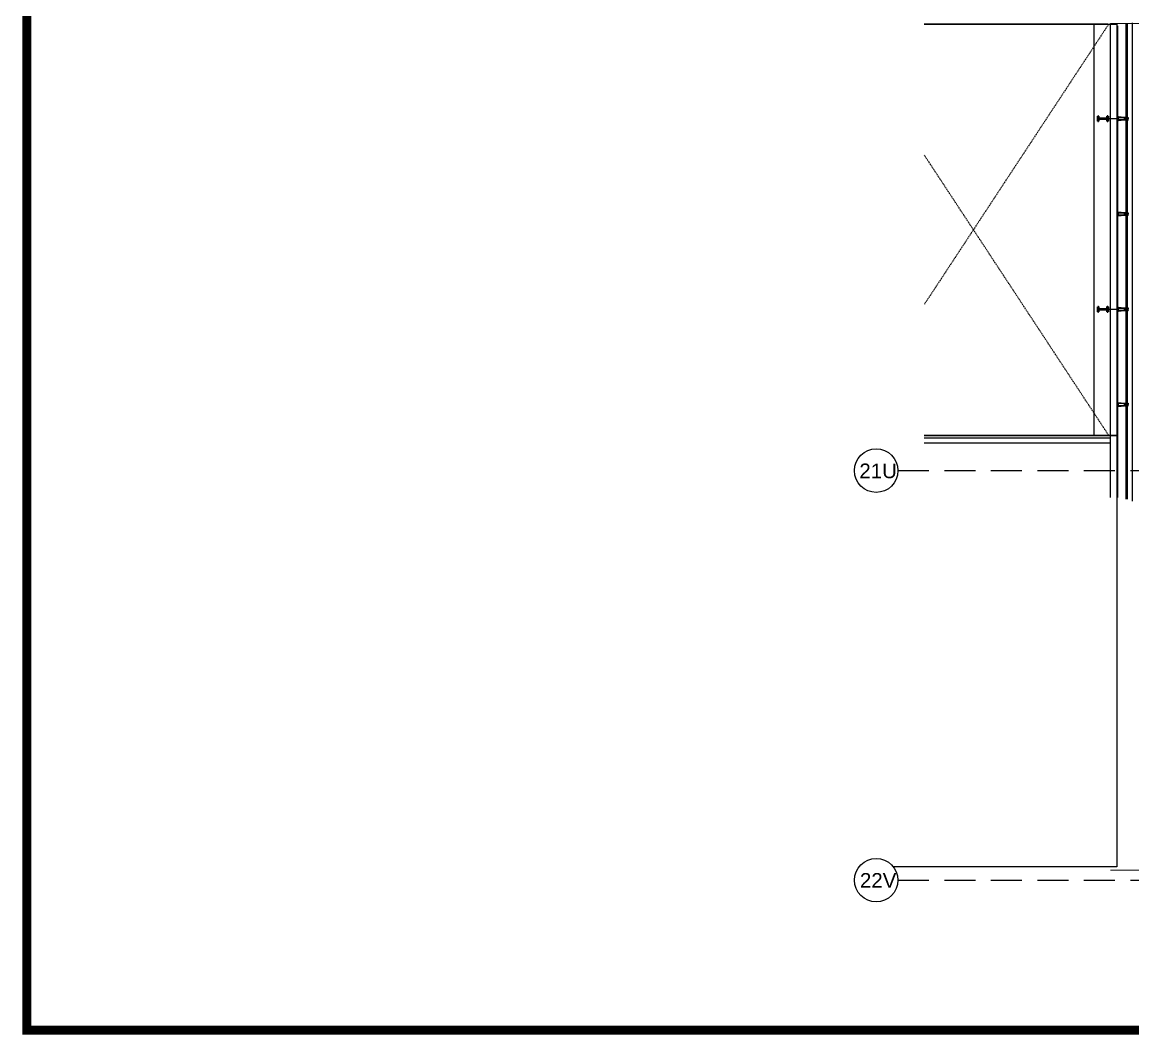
# Model space of a CAD drawing. Header units: millimetres. Extents: x -24 to 530668, y -246875 to -2983.
# Drawn here: x 257069 to 259345, y -124857 to -122783 of the extents above; entities that cross this region are included whole.
import ezdxf
from ezdxf.enums import TextEntityAlignment as Align

# ---------------------------------------------------------------- set-up
doc = ezdxf.new("R2010")
doc.units = ezdxf.units.MM
doc.linetypes.add('DASHED2', pattern=[9.525, 6.35, -3.175])
doc.linetypes.add('JIS_02_1.0', pattern=[2, 1, -1])
doc.layers.get('0').update_dxf_attribs({"lineweight": 20})
for name, color, linetype, lineweight in [('0S-Glass', 130, 'Continuous', 35), ('0S-Profile EPDM', 22, 'Continuous', 25), ('0S-Profile PVC-U', 254, 'Continuous', 25), ('0S-Shading EPDM', 25, 'Continuous', 13), ('0S-Shading PVC-U', 253, 'Continuous', 13), ('alçıpan', 12, 'Continuous', 20), ('t_tarama', 253, 'Continuous', 5), ('X_S_COL_01$1$SS_COLS_MAIN_E_SECT', 142, 'Continuous', 50)]:
    doc.layers.add(name, color=color, linetype=linetype, lineweight=lineweight)
for name, color, linetype in [('a_arrow_entrance', 7, 'Continuous'), ('a_circulation_balustrade_plan', 1, 'Continuous'), ('a_glazing_double glazing', 161, 'Continuous'), ('a_grid_label_1_1', 9, 'Continuous'), ('a_hidden lines1', 9, 'JIS_02_1.0'), ('a_outline_03', 2, 'Continuous'), ('a_structure_steel structure_elevation1', 1, 'Continuous'), ('a_structure_steel structure_section', 2, 'Continuous'), ('a_window_metal_aluminium_elevation', 173, 'Continuous'), ('a_window_metal_aluminium_section', 2, 'Continuous')]:
    doc.layers.add(name, color=color, linetype=linetype)
doc.layers.add('a_calculation_brut room areas', color=92, linetype='Continuous', plot=False)
doc.styles.add('arial', font='arial.ttf')
doc.styles.add('txt_tur_1', font='arial.ttf', dxfattribs={"height": 1.5})
doc.styles.add('X_S_COL_01$0$arial', font='arial.ttf')

# ---------------------------------------------------------------- blocks, each defined once
blk = doc.blocks.new('Gasket 242524')
at = {"layer": '0S-Shading EPDM'}
h = blk.add_hatch(dxfattribs=at)
h.set_pattern_fill('ANSI37', color=256, scale=0.625, angle=90, style=0)
h.paths.add_polyline_path([(-2.737134, 5.300517), (-2.87946, 5.056922), (-3.000123, 4.801901), (-3.098214, 4.537377), (-3.172994, 4.265342), (-3.223901, 3.987847), (-3.250549, 3.706982), (-3.252739, 3.424864), (-3.230453, 3.14362), (-3.18386, 2.865368), (-3.113311, 2.592205), (-3.019338, 2.32619), (-2.902648, 2.069327), (-2.76412, 1.823552), (-2.6048, 1.590717), (-2.556662, 1.520493), (-2.514672, 1.446428), (-2.479134, 1.36906), (-2.450306, 1.288949), (-2.428397, 1.206677), (-2.413566, 1.122839), (-2.405919, 1.038044), (-2.405514, 0.952905), (-2.412352, 0.86804), (-2.426384, 0.784065), (-2.447508, 0.701588), (-2.475572, 0.621206), (-2.510371, 0.543503), (-2.551654, 0.469042), (-2.599121, 0.398362), (-2.652428, 0.331976), (-2.711189, 0.270365), (-2.774978, 0.213975), (-2.843332, 0.163216), (-2.915756, 0.118456), (-2.991725, 0.080018), (-3.070688, 0.048182), (-3.152073, 0.023177), (-3.235291, 0.005187), (-3.319736, -0.00566), (-3.404799, -0.009285), (-4.813239, -0.009285), (-4.890818, -0.012298), (-4.96793, -0.021322), (-5.04411, -0.0363), (-5.118898, -0.057143), (-5.191843, -0.083726), (-8.888317, -1.595786), (-8.966648, -1.631845), (-9.041582, -1.674518), (-9.11256, -1.723489), (-9.179056, -1.778392), (-9.240574, -1.83882), (-9.296658, -1.904323), (-9.34689, -1.974415), (-9.390896, -2.048574), (-9.42835, -2.126248), (-9.458972, -2.20686), (-9.482536, -2.289811), (-9.498866, -2.374483), (-9.50784, -2.460247), (-9.509392, -2.546466), (-9.50351, -2.632498), (-9.490239, -2.717703), (-9.469675, -2.801448), (-9.441974, -2.88311), (-9.40734, -2.962082), (-9.366031, -3.037776), (-9.318354, -3.10963), (-9.264664, -3.17711), (-9.205361, -3.239713), (-9.140884, -3.296974), (-9.071714, -3.348467), (-8.998365, -3.393809), (-8.921382, -3.432664), (-8.841338, -3.464742), (-8.758827, -3.489805), (-5.875279, -4.103828), (-2.950409, -4.473981), (-0.004806, -4.597656), (2.940798, -4.473985), (5.865668, -4.103838), (8.749217, -3.489819), (8.831728, -3.464756), (8.911773, -3.432678), (8.988756, -3.393823), (9.062106, -3.34848), (9.131277, -3.296986), (9.195754, -3.239725), (9.255058, -3.177121), (9.308748, -3.109641), (9.356425, -3.037787), (9.397735, -2.962092), (9.432369, -2.88312), (9.460071, -2.801457), (9.480634, -2.717711), (9.493906, -2.632505), (9.499788, -2.546473), (9.498236, -2.460254), (9.489261, -2.374489), (9.472932, -2.289816), (9.449368, -2.206865), (9.418745, -2.126252), (9.381291, -2.048577), (9.337284, -1.974418), (9.287052, -1.904326), (9.230968, -1.838822), (9.169449, -1.778393), (9.102953, -1.72349), (9.031974, -1.674519), (8.95704, -1.631845), (8.878708, -1.595786), (5.182234, -0.083726), (5.109288, -0.057143), (5.034501, -0.0363), (4.958321, -0.021322), (4.881209, -0.012298), (4.80363, -0.009285), (3.39519, -0.009285), (3.310127, -0.00566), (3.225681, 0.005187), (3.142464, 0.023177), (3.061079, 0.048182), (2.982116, 0.080018), (2.906147, 0.118456), (2.833723, 0.163216), (2.765369, 0.213975), (2.70158, 0.270365), (2.642819, 0.331976), (2.589512, 0.398362), (2.542045, 0.469042), (2.500762, 0.543503), (2.465963, 0.621206), (2.437899, 0.701588), (2.416775, 0.784065), (2.402743, 0.86804), (2.395905, 0.952905), (2.39631, 1.038044), (2.403957, 1.122839), (2.418788, 1.206677), (2.440697, 1.288949), (2.469525, 1.36906), (2.505063, 1.446428), (2.547053, 1.520493), (2.595191, 1.590717), (2.754511, 1.823552), (2.893039, 2.069327), (3.009729, 2.32619), (3.103702, 2.592205), (3.174251, 2.865368), (3.220844, 3.14362), (3.24313, 3.424864), (3.24094, 3.706982), (3.214292, 3.987847), (3.163385, 4.265342), (3.088605, 4.537377), (2.990514, 4.801901), (2.869851, 5.056922), (2.727525, 5.300517), (2.56461, 5.530851), (2.382333, 5.746188), (2.182067, 5.944906), (1.965322, 6.125506), (1.73373, 6.286629), (1.489038, 6.427059), (1.233088, 6.545739), (0.967811, 6.641774), (0.695204, 6.714442), (0.417322, 6.763193), (0.136258, 6.78766), (-0.145868, 6.78766), (-0.426931, 6.763193), (-0.704813, 6.714442), (-0.97742, 6.641774), (-1.242697, 6.545739), (-1.498647, 6.427059), (-1.743339, 6.286629), (-1.974931, 6.125506), (-2.191676, 5.944906), (-2.391942, 5.746188), (-2.574219, 5.530851)])
at = {"layer": '0S-Profile EPDM'}
blk.add_lwpolyline([(-2.737134, 5.300517), (-2.87946, 5.056922), (-3.000123, 4.801901), (-3.098214, 4.537377), (-3.172994, 4.265342), (-3.223901, 3.987847), (-3.250549, 3.706982), (-3.252739, 3.424864), (-3.230453, 3.14362), (-3.18386, 2.865368), (-3.113311, 2.592205), (-3.019338, 2.32619), (-2.902648, 2.069327), (-2.76412, 1.823552), (-2.6048, 1.590717), (-2.556662, 1.520493), (-2.514672, 1.446428), (-2.479134, 1.36906), (-2.450306, 1.288949), (-2.428397, 1.206677), (-2.413566, 1.122839), (-2.405919, 1.038044), (-2.405514, 0.952905), (-2.412352, 0.86804), (-2.426384, 0.784065), (-2.447508, 0.701588), (-2.475572, 0.621206), (-2.510371, 0.543503), (-2.551654, 0.469042), (-2.599121, 0.398362), (-2.652428, 0.331976), (-2.711189, 0.270365), (-2.774978, 0.213975), (-2.843332, 0.163216), (-2.915756, 0.118456), (-2.991725, 0.080018), (-3.070688, 0.048182), (-3.152073, 0.023177), (-3.235291, 0.005187), (-3.319736, -0.00566), (-3.404799, -0.009285), (-4.813239, -0.009285), (-4.890818, -0.012298), (-4.96793, -0.021322), (-5.04411, -0.0363), (-5.118898, -0.057143), (-5.191843, -0.083726), (-8.888317, -1.595786), (-8.966648, -1.631845), (-9.041582, -1.674518), (-9.11256, -1.723489), (-9.179056, -1.778392), (-9.240574, -1.83882), (-9.296658, -1.904323), (-9.34689, -1.974415), (-9.390896, -2.048574), (-9.42835, -2.126248), (-9.458972, -2.20686), (-9.482536, -2.289811), (-9.498866, -2.374483), (-9.50784, -2.460247), (-9.509392, -2.546466), (-9.50351, -2.632498), (-9.490239, -2.717703), (-9.469675, -2.801448), (-9.441974, -2.88311), (-9.40734, -2.962082), (-9.366031, -3.037776), (-9.318354, -3.10963), (-9.264664, -3.17711), (-9.205361, -3.239713), (-9.140884, -3.296974), (-9.071714, -3.348467), (-8.998365, -3.393809), (-8.921382, -3.432664), (-8.841338, -3.464742), (-8.758827, -3.489805), (-5.875279, -4.103828), (-2.950409, -4.473981), (-0.004806, -4.597656), (2.940798, -4.473985), (5.865668, -4.103838), (8.749217, -3.489819), (8.831728, -3.464756), (8.911773, -3.432678), (8.988756, -3.393823), (9.062106, -3.34848), (9.131277, -3.296986), (9.195754, -3.239725), (9.255058, -3.177121), (9.308748, -3.109641), (9.356425, -3.037787), (9.397735, -2.962092), (9.432369, -2.88312), (9.460071, -2.801457), (9.480634, -2.717711), (9.493906, -2.632505), (9.499788, -2.546473), (9.498236, -2.460254), (9.489261, -2.374489), (9.472932, -2.289816), (9.449368, -2.206865), (9.418745, -2.126252), (9.381291, -2.048577), (9.337284, -1.974418), (9.287052, -1.904326), (9.230968, -1.838822), (9.169449, -1.778393), (9.102953, -1.72349), (9.031974, -1.674519), (8.95704, -1.631845), (8.878708, -1.595786), (5.182234, -0.083726), (5.109288, -0.057143), (5.034501, -0.0363), (4.958321, -0.021322), (4.881209, -0.012298), (4.80363, -0.009285), (3.39519, -0.009285), (3.310127, -0.00566), (3.225681, 0.005187), (3.142464, 0.023177), (3.061079, 0.048182), (2.982116, 0.080018), (2.906147, 0.118456), (2.833723, 0.163216), (2.765369, 0.213975), (2.70158, 0.270365), (2.642819, 0.331976), (2.589512, 0.398362), (2.542045, 0.469042), (2.500762, 0.543503), (2.465963, 0.621206), (2.437899, 0.701588), (2.416775, 0.784065), (2.402743, 0.86804), (2.395905, 0.952905), (2.39631, 1.038044), (2.403957, 1.122839), (2.418788, 1.206677), (2.440697, 1.288949), (2.469525, 1.36906), (2.505063, 1.446428), (2.547053, 1.520493), (2.595191, 1.590717), (2.754511, 1.823552), (2.893039, 2.069327), (3.009729, 2.32619), (3.103702, 2.592205), (3.174251, 2.865368), (3.220844, 3.14362), (3.24313, 3.424864), (3.24094, 3.706982), (3.214292, 3.987847), (3.163385, 4.265342), (3.088605, 4.537377), (2.990514, 4.801901), (2.869851, 5.056922), (2.727525, 5.300517), (2.56461, 5.530851), (2.382333, 5.746188), (2.182067, 5.944906), (1.965322, 6.125506), (1.73373, 6.286629), (1.489038, 6.427059), (1.233088, 6.545739), (0.967811, 6.641774), (0.695204, 6.714442), (0.417322, 6.763193), (0.136258, 6.78766), (-0.145868, 6.78766), (-0.426931, 6.763193), (-0.704813, 6.714442), (-0.97742, 6.641774), (-1.242697, 6.545739), (-1.498647, 6.427059), (-1.743339, 6.286629), (-1.974931, 6.125506), (-2.191676, 5.944906), (-2.391942, 5.746188), (-2.574219, 5.530851), (-2.737134, 5.300517)], close=True, dxfattribs=at)
blk = doc.blocks.new('_242524')
at = {"layer": '0S-Profile EPDM'}
blk.add_blockref('Gasket 242524', (0, 0), dxfattribs=at)
blk = doc.blocks.new('dgriya')
at = {"layer": 'a_window_metal_aluminium_section', "extrusion": (0, 0, -1)}
for p, q in [((-162, 4), (-161, 5)), ((-161, 2), (-162, 4)), ((-162, 4), (-162, 4)), ((-161, 5), (-134, 5)), ((-160, 2), (-161, 2)), ((-159, 2), (-160, 2)), ((-158, 2), (-159, 2)), ((-156, 2), (-158, 2)), ((-158, 2), (-158, 2)), ((-158, 2), (-158, 2)), ((-155, 2), (-156, 2)), ((-156, 2), (-156, 2)), ((-156, 2), (-156, 2)), ((-154, 2), (-155, 2)), ((-153, 2), (-154, 2)), ((-154, 2), (-154, 2)), ((-152, 2), (-153, 2)), ((-153, 2), (-153, 2)), ((-151, 2), (-152, 2)), ((-150, 2), (-151, 2)), ((-151, 2), (-151, 2)), ((-149, 2), (-150, 2)), ((-147, 2), (-149, 2)), ((-149, 2), (-149, 2)), ((-149, 2), (-149, 2)), ((-146, 2), (-147, 2)), ((-147, 2), (-147, 2)), ((-147, 2), (-147, 2)), ((-146, 23), (-146, 25)), ((-146, 25), (3, 25)), ((-145, 22), (-146, 23)), ((-146, 14), (-145, 15)), ((-146, 13), (-146, 14)), ((-145, 13), (-146, 13)), ((-144, 1), (-146, 2)), ((-144, 22), (-145, 22)), ((-145, 15), (-144, 15)), ((-133, 13), (-145, 13)), ((-142, 23), (-144, 23)), ((-144, 23), (-144, 22)), ((-144, 15), (-144, 14)), ((-144, 14), (-142, 14)), ((-143, 0), (-144, 1)), ((-144, -1), (-143, 0)), ((-142, 19), (-142, 23)), ((-142, 14), (-142, 19)), ((-142, 19), (-141, 19)), ((-141, 19), (-142, 19)), ((-134, 5), (-133, 5)), ((-133, 12), (-133, 13)), ((-133, 6), (-133, 12)), ((-133, 5), (-133, 6)), ((3, 25), (4, 25)), ((4, 25), (4, 24)), ((4, 24), (4, -24)), ((-162, -4), (-161, -3)), ((-162, -5), (-162, -4)), ((-161, -5), (-162, -5)), ((-161, -3), (-160, -2)), ((-134, -5), (-161, -5)), ((-160, -2), (-159, -2)), ((-159, -2), (-159, -2)), ((-159, -2), (-159, -2)), ((-159, -2), (-157, -2)), ((-157, -2), (-157, -2)), ((-157, -2), (-157, -2)), ((-157, -2), (-156, -2)), ((-156, -2), (-155, -2)), ((-155, -2), (-155, -2)), ((-155, -2), (-154, -2)), ((-154, -2), (-153, -2)), ((-153, -2), (-153, -2)), ((-153, -2), (-152, -2)), ((-152, -2), (-152, -2)), ((-152, -2), (-151, -2)), ((-151, -2), (-150, -2)), ((-150, -2), (-150, -2)), ((-150, -2), (-150, -2)), ((-150, -2), (-148, -2)), ((-148, -2), (-148, -2)), ((-148, -2), (-148, -2)), ((-148, -2), (-146, -2)), ((-146, -2), (-144, -1)), ((-146, -13), (-145, -13)), ((-146, -14), (-146, -13)), ((-146, -13), (-146, -13)), ((-145, -15), (-146, -14)), ((-146, -23), (-145, -22)), ((-146, -25), (-146, -23)), ((3, -25), (-146, -25)), ((-145, -13), (-133, -13)), ((-144, -15), (-145, -15)), ((-145, -22), (-144, -22)), ((-142, -14), (-144, -14)), ((-144, -14), (-144, -15)), ((-144, -22), (-144, -24)), ((-144, -24), (-142, -24)), ((-142, -19), (-142, -14)), ((-142, -24), (-142, -19)), ((-142, -19), (-141, -19)), ((-141, -19), (-142, -19)), ((-133, -6), (-134, -5)), ((-133, -12), (-133, -6)), ((-133, -6), (-133, -6)), ((-133, -13), (-133, -12)), ((4, -25), (3, -25)), ((4, -24), (4, -25))]:
    blk.add_line(p, q, dxfattribs=at)
at = {"layer": 'a_window_metal_aluminium_section'}
for p, q in [((-130, 23), (-130, -23)), ((0, 23), (-130, 23)), ((-130, 23), (-130, 23)), ((0, -23), (0, 23)), ((-130, -23), (0, -23))]:
    blk.add_line(p, q, dxfattribs=at)
for points in [[(-192, 27), (-204, 27), (-204, 0)], [(-192, 25), (-202, 25), (-202, 0)], [(-192, 25), (-192, 27)], [(-192, -27), (-204, -27), (-204, 0)], [(-192, -25), (-202, -25), (-202, 0)], [(-192, -25), (-192, -27)]]:
    blk.add_lwpolyline(points, dxfattribs=at)
for points in [[(-192, 23), (-192, 20), (-192, 19), (-193, 19), (-193, 21), (-195, 21), (-195, 21), (-195, 21), (-195, 21), (-195, 20), (-195, 20), (-195, 20), (-196, 20), (-196, 20), (-196, 11), (-193, 11), (-193, 12), (-192, 12), (-192, 12), (-192, -12), (-192, -12), (-193, -12), (-193, -11), (-196, -11), (-196, -20), (-196, -20), (-195, -20), (-195, -20), (-195, -20), (-195, -21), (-195, -21), (-195, -21), (-195, -21), (-193, -21), (-193, -19), (-192, -19), (-192, -20), (-192, -24), (-195, -23), (-195, -22), (-196, -22), (-196, -23), (-196, -23), (-196, -23), (-196, -23), (-196, -23), (-196, -23), (-196, -23), (-196, -23), (-196, -23), (-196, -23), (-196, -23), (-196, -23), (-196, -23), (-197, -23), (-197, -23), (-197, -23), (-197, -23), (-197, -23), (-197, -23), (-197, -23), (-198, -23), (-198, -23), (-198, -23), (-198, -23), (-198, -23), (-198, -23), (-198, -23), (-198, -23), (-198, -23), (-198, -23), (-199, -23), (-199, -22), (-199, -22), (-199, -22), (-199, -22), (-199, -22), (-199, -22), (-199, -22), (-199, -22), (-200, -22), (-200, -22), (-200, -22), (-200, -22), (-200, -22), (-200, -22), (-200, -22), (-201, -22), (-201, -22), (-201, -22), (-201, -22), (-201, -22), (-201, -21), (-201, -21), (-201, -21), (-201, -21), (-201, -21), (-201, -21), (-201, -21), (-201, -21), (-201, -21), (-201, -20), (-198, -20), (-198, -20), (-198, -20), (-198, -20), (-198, -20), (-198, -11), (-198, -11), (-197, -10), (-197, -10), (-197, -10), (-197, -10), (-197, -10), (-197, -10), (-197, -10), (-196, -10), (-195, -10), (-195, -10), (-195, -10), (-195, -10), (-195, -9), (-195, -9), (-195, -9), (-195, -9), (-195, 0), (-194, 0), (-194, 0), (-194, 0), (-195, 0), (-195, 9), (-195, 9), (-195, 9), (-195, 9), (-195, 10), (-195, 10), (-195, 10), (-195, 10), (-196, 10), (-197, 10), (-197, 10), (-197, 10), (-197, 10), (-197, 10), (-197, 10), (-197, 10), (-198, 11), (-198, 11), (-198, 20), (-198, 20), (-198, 20), (-198, 20), (-198, 20), (-201, 20), (-201, 21), (-201, 21), (-201, 21), (-201, 21), (-201, 21), (-201, 21), (-201, 21), (-201, 21), (-201, 21), (-201, 22), (-201, 22), (-201, 22), (-201, 22), (-200, 22), (-200, 22), (-200, 22), (-200, 22), (-200, 22), (-200, 22), (-200, 22), (-200, 22), (-200, 22), (-199, 22), (-199, 22), (-199, 22), (-199, 22), (-199, 22), (-199, 22), (-198, 23), (-198, 23), (-198, 23), (-198, 23), (-198, 23), (-198, 23), (-198, 23), (-198, 23), (-198, 23), (-197, 23), (-197, 23), (-197, 23), (-197, 23), (-197, 23), (-197, 23), (-197, 23), (-197, 23), (-197, 23), (-196, 23), (-196, 23), (-196, 23), (-196, 23), (-196, 23), (-196, 23), (-196, 23), (-196, 23), (-196, 23), (-196, 23), (-196, 22), (-196, 22), (-195, 22), (-195, 22), (-192, 23)], [(-133, -3), (-133, -3), (-133, 3), (-133, 3), (-141, 3), (-141, 3), (-141, -3), (-141, -3), (-133, -3)], [(-138, 14), (-133, 14), (-133, 19), (-132, 19), (-133, 19), (-133, 23), (-138, 23), (-138, 22), (-139, 22), (-140, 23), (-140, 23), (-140, 23), (-140, 22), (-139, 21), (-139, 20), (-139, 17), (-139, 16), (-140, 15), (-140, 15), (-140, 15), (-140, 15), (-139, 15), (-138, 15), (-138, 14)], [(-138, -24), (-133, -24), (-133, -19), (-132, -19), (-133, -19), (-133, -14), (-138, -14), (-138, -15), (-139, -15), (-140, -15), (-140, -15), (-140, -15), (-140, -15), (-139, -16), (-139, -17), (-139, -20), (-139, -21), (-140, -22), (-140, -23), (-140, -23), (-140, -23), (-139, -22), (-138, -22), (-138, -24)]]:
    blk.add_lwpolyline(points, close=True, dxfattribs=at)
blk = doc.blocks.new('Gasket 244947')
at = {"layer": '0S-Shading EPDM'}
h = blk.add_hatch(dxfattribs=at)
h.set_pattern_fill('ANSI37', color=256, scale=0.625, angle=90, style=0)
h.paths.add_polyline_path([(7.8, 0), (4.57, 0), (4.1, 0.5), (4.1, 1.58), (4.57, 2), (7.83, 2), (8.3, 1.58), (8.3, 0.5)], flags=16)
h.paths.add_polyline_path([(7.4, -4.5), (5, -4.5), (4, -3.5), (4, -2.5), (5, -1.5), (7.4, -1.5), (8.4, -2.5), (8.4, -3.5)], flags=16)
h.paths.add_polyline_path([(0.91, -7.87), (2.9, -7.87), (3.99, -7.9), (5.07, -8.01), (6.14, -8.2), (7.19, -8.45), (8.3, -8.65), (9.42, -8.78), (12.23, -8.8), (12.9, -8.4), (12.91, -8.21), (12.46, -7.82), (11.61, -7.83), (10.44, -7.8), (9.24, -7.74), (8.44, -7.65), (8.12, -7.41), (8.1, -7.23), (8.45, -6.86), (11.4, -7.01), (12.4, -6.05), (12.4, 0), (10.39, 0), (9.83, -0.15), (9.49, 0.08), (9.49, 1.7), (9.96, 1.98), (10.11, 2.19), (10, 2.47), (8.62, 3.61), (7.17, 3.1), (5.24, 3.1), (3.78, 3.61), (2.4, 2.47), (2.29, 2.19), (2.44, 1.98), (2.91, 1.7), (2.91, 0.08), (2.57, -0.15), (2.02, 0), (0, 0), (0, -5.98), (-0.26, -6.64), (-0.75, -7.11), (-1.28, -7.54), (-1.86, -7.9), (-2.46, -8.21), (-3.01, -8.46), (-3.07, -8.63), (-3.01, -8.79), (-2.85, -8.87), (-1.55, -8.62), (0.07, -8.05)])
at = {"layer": '0S-Profile EPDM'}
blk.add_lwpolyline([(0.91, -7.87), (2.9, -7.87), (3.99, -7.9), (5.07, -8.01), (6.14, -8.2), (7.19, -8.45), (8.3, -8.65), (9.42, -8.78), (12.23, -8.8), (12.9, -8.4), (12.91, -8.21), (12.46, -7.82), (11.61, -7.83), (10.44, -7.8), (9.24, -7.74), (8.44, -7.65), (8.12, -7.41), (8.1, -7.23), (8.45, -6.86), (11.4, -7.01), (12.4, -6.05), (12.4, 0), (10.39, 0), (9.83, -0.15), (9.49, 0.08), (9.49, 1.7), (9.96, 1.98), (10.11, 2.19), (10, 2.47), (8.62, 3.61), (7.17, 3.1), (5.24, 3.1), (3.78, 3.61), (2.4, 2.47), (2.29, 2.19), (2.44, 1.98), (2.91, 1.7), (2.91, 0.08), (2.57, -0.15), (2.02, 0), (0, 0), (0, -5.98), (-0.26, -6.64), (-0.75, -7.11), (-1.28, -7.54), (-1.86, -7.9), (-2.46, -8.21), (-3.01, -8.46), (-3.07, -8.63), (-3.01, -8.79), (-2.85, -8.87), (-1.55, -8.62), (0.07, -8.05), (0.91, -7.87)], close=True, dxfattribs=at)
at = {"layer": '0S-Profile EPDM', "extrusion": (0, 0, -1)}
for points in [[(-7.8, 0), (-4.57, 0), (-4.1, 0.5), (-4.1, 1.58), (-4.57, 2), (-7.83, 2), (-8.3, 1.58), (-8.3, 0.5), (-7.8, 0)], [(-7.4, -4.5), (-5, -4.5), (-4, -3.5), (-4, -2.5), (-5, -1.5), (-7.4, -1.5), (-8.4, -2.5), (-8.4, -3.5), (-7.4, -4.5)]]:
    blk.add_lwpolyline(points, close=True, dxfattribs=at)
blk = doc.blocks.new('_244947')
at = {"layer": '0S-Profile EPDM'}
blk.add_blockref('Gasket 244947', (0, 0), dxfattribs=at)
blk = doc.blocks.new('326320')
at = {"layer": '0S-Profile EPDM'}
for points in [[(8, 14), (8, 18), (7, 19), (5, 19), (4, 19), (4, 19), (3, 19), (3, 19), (3, 19), (2, 19), (2, 19), (2, 19), (0, 19), (0, 16), (0, 16), (0, 16), (0, 15), (0, 15), (0, 15), (0, 14), (0, 14), (0, 14), (0, 13), (0, 13), (0, 13), (0, 12), (0, 12), (0, 12), (0, 10), (1, 10), (1, 9), (0, 9), (0, 8), (0, 8), (0, 8), (0, 7), (0, 7), (0, 7), (0, 6), (0, 6), (0, 6), (0, 5), (0, 5), (0, 5), (0, 4), (0, 4), (0, 4), (0, 0), (2, 0), (2, 0), (2, 0), (3, 0), (3, 0), (3, 0), (4, 0), (4, 0), (5, 0), (7, 0), (8, 2), (8, 6), (21, 6), (21, 6), (20, 7), (9, 7), (9, 7), (9, 12), (9, 12), (20, 12), (21, 13), (21, 14)], [(7, 17), (7, 2), (6, 2), (1, 2), (1, 18), (6, 18), (7, 17)]]:
    blk.add_lwpolyline(points, close=True, dxfattribs=at)
blk = doc.blocks.new('COLUMN-GZL6')
at = {"color": 0, "linetype": 'ByBlock', "lineweight": -2}
blk.add_lwpolyline([(50, 0), (50, -9), (15, -9, 0.414214), (3, -21), (3, -179, 0.414214), (15, -191), (50, -191), (50, -200), (-50, -200), (-50, -191), (-15, -191, 0.414214), (-3, -179), (-3, -21, 0.414214), (-15, -9), (-50, -9), (-50, 0)], format="xyb", close=True, dxfattribs=at)
at = {"style": 'arial', "flags": 9}
for tag in ['DATA', 'PROMPTS']:
    blk.add_attdef(tag, (0, 0), '', height=3, dxfattribs=at)
blk = doc.blocks.new('X_S_COL_01$0$COLUMN-GZL6')
at = {"color": 0, "linetype": 'ByBlock', "lineweight": -2}
blk.add_lwpolyline([(50, 0), (50, -9), (15, -9, 0.414214), (3, -21), (3, -179, 0.414214), (15, -191), (50, -191), (50, -200), (-50, -200), (-50, -191), (-15, -191, 0.414214), (-3, -179), (-3, -21, 0.414214), (-15, -9), (-50, -9), (-50, 0)], format="xyb", close=True, dxfattribs=at)
at = {"style": 'X_S_COL_01$0$arial', "flags": 9}
for tag in ['DATA', 'PROMPTS']:
    blk.add_attdef(tag, (0, 0), '', height=3, dxfattribs=at)

msp = doc.modelspace()

# ---------------------------------------------------------------- linework, layer by layer
at = {"color": 252, "const_width": 18.492, "elevation": 0}
msp.add_lwpolyline([(257078.621, -124847.987), (257078.621, -121024.546), (263229.562, -121024.546), (263229.562, -124847.987)], close=True, dxfattribs=at)
at = {"layer": '0S-Glass'}
for p, q in [((259332.012, -122979.4, -0.005), (259331.012, -122979.4, -0.005)), ((259332.012, -122981.451, -0.005), (259331.012, -122981.451, -0.005)), ((259334.612, -122979.417, -0.005), (259334.012, -122979.417, -0.005)), ((259334.612, -122981.434, -0.005), (259334.012, -122981.434, -0.005)), ((259332.012, -123174.6, -0.005), (259331.012, -123174.6, -0.005)), ((259332.012, -123176.651, -0.005), (259331.012, -123176.651, -0.005)), ((259334.612, -123174.617, -0.005), (259334.012, -123174.617, -0.005)), ((259334.612, -123176.634, -0.005), (259334.012, -123176.634, -0.005)), ((259332.012, -123369.8, -0.005), (259331.012, -123369.8, -0.005)), ((259332.012, -123371.851, -0.005), (259331.012, -123371.851, -0.005)), ((259334.612, -123369.817, -0.005), (259334.012, -123369.817, -0.005)), ((259334.612, -123371.834, -0.005), (259334.012, -123371.834, -0.005)), ((259332.012, -123565, -0.005), (259331.012, -123565, -0.005)), ((259334.612, -123565.017, -0.005), (259334.012, -123565.017, -0.005)), ((259332.012, -123567.051, -0.005), (259331.012, -123567.051, -0.005)), ((259334.612, -123567.034, -0.005), (259334.012, -123567.034, -0.005))]:
    msp.add_line(p, q, dxfattribs=at)
at = {"layer": '0S-Profile PVC-U', "extrusion": (0, 0, -1), "elevation": 0.005}
for points in [[(-259331.702, -122979.925), (-259332.316, -122979.925), (-259332.401, -122979.944), (-259332.635, -122980.053), (-259332.665, -122980.05), (-259332.678, -122980.023), (-259332.672, -122979.957), (-259332.68, -122979.934), (-259332.702, -122979.925), (-259333.272, -122979.925), (-259333.372, -122980.025), (-259333.342, -122980.131), (-259333.232, -122980.16), (-259333.232, -122980.085), (-259333.202, -122980.055), (-259332.907, -122980.055), (-259332.837, -122980.084), (-259332.531, -122980.389), (-259332.517, -122980.425), (-259332.531, -122980.46), (-259332.837, -122980.766), (-259332.907, -122980.795), (-259333.202, -122980.795), (-259333.232, -122980.765), (-259333.232, -122980.69), (-259333.342, -122980.719), (-259333.372, -122980.79), (-259333.342, -122980.896), (-259333.272, -122980.925), (-259332.702, -122980.925), (-259332.68, -122980.915), (-259332.672, -122980.892), (-259332.678, -122980.827), (-259332.665, -122980.8), (-259332.635, -122980.797), (-259332.401, -122980.906), (-259332.316, -122980.925), (-259331.702, -122980.925), (-259331.702, -122980.749), (-259331.641, -122980.643), (-259331.507, -122980.619), (-259331.333, -122980.628), (-259331.159, -122980.631), (-259331.084, -122980.63), (-259331.052, -122980.66), (-259331.02, -122980.628), (-259330.984, -122980.628), (-259330.802, -122980.619), (-259330.752, -122980.613), (-259330.695, -122980.594), (-259330.552, -122980.511), (-259330.502, -122980.425), (-259330.552, -122980.339), (-259330.695, -122980.256), (-259330.751, -122980.237), (-259330.802, -122980.231), (-259330.984, -122980.222), (-259331.02, -122980.221), (-259331.052, -122980.19), (-259331.084, -122980.22), (-259331.159, -122980.219), (-259331.333, -122980.222), (-259331.507, -122980.231), (-259331.653, -122980.196), (-259331.702, -122980.1), (-259331.702, -122979.925)], [(-259331.702, -123175.125), (-259332.316, -123175.125), (-259332.401, -123175.144), (-259332.635, -123175.253), (-259332.665, -123175.25), (-259332.678, -123175.223), (-259332.672, -123175.157), (-259332.68, -123175.134), (-259332.702, -123175.125), (-259333.272, -123175.125), (-259333.372, -123175.225), (-259333.342, -123175.331), (-259333.232, -123175.36), (-259333.232, -123175.285), (-259333.202, -123175.255), (-259332.907, -123175.255), (-259332.837, -123175.284), (-259332.531, -123175.589), (-259332.517, -123175.625), (-259332.531, -123175.66), (-259332.837, -123175.966), (-259332.907, -123175.995), (-259333.202, -123175.995), (-259333.232, -123175.965), (-259333.232, -123175.89), (-259333.342, -123175.919), (-259333.372, -123175.99), (-259333.342, -123176.096), (-259333.272, -123176.125), (-259332.702, -123176.125), (-259332.68, -123176.115), (-259332.672, -123176.092), (-259332.678, -123176.027), (-259332.665, -123176), (-259332.635, -123175.997), (-259332.401, -123176.106), (-259332.316, -123176.125), (-259331.702, -123176.125), (-259331.702, -123175.949), (-259331.641, -123175.843), (-259331.507, -123175.819), (-259331.333, -123175.828), (-259331.159, -123175.831), (-259331.084, -123175.83), (-259331.052, -123175.86), (-259331.02, -123175.828), (-259330.984, -123175.828), (-259330.802, -123175.819), (-259330.752, -123175.813), (-259330.695, -123175.794), (-259330.552, -123175.711), (-259330.502, -123175.625), (-259330.552, -123175.539), (-259330.695, -123175.456), (-259330.751, -123175.437), (-259330.802, -123175.431), (-259330.984, -123175.422), (-259331.02, -123175.421), (-259331.052, -123175.39), (-259331.084, -123175.42), (-259331.159, -123175.419), (-259331.333, -123175.422), (-259331.507, -123175.431), (-259331.653, -123175.396), (-259331.702, -123175.3), (-259331.702, -123175.125)], [(-259331.702, -123370.325), (-259332.316, -123370.325), (-259332.401, -123370.344), (-259332.635, -123370.453), (-259332.665, -123370.45), (-259332.678, -123370.423), (-259332.672, -123370.357), (-259332.68, -123370.334), (-259332.702, -123370.325), (-259333.272, -123370.325), (-259333.372, -123370.425), (-259333.342, -123370.531), (-259333.232, -123370.56), (-259333.232, -123370.485), (-259333.202, -123370.455), (-259332.907, -123370.455), (-259332.837, -123370.484), (-259332.531, -123370.789), (-259332.517, -123370.825), (-259332.531, -123370.86), (-259332.837, -123371.166), (-259332.907, -123371.195), (-259333.202, -123371.195), (-259333.232, -123371.165), (-259333.232, -123371.09), (-259333.342, -123371.119), (-259333.372, -123371.19), (-259333.342, -123371.296), (-259333.272, -123371.325), (-259332.702, -123371.325), (-259332.68, -123371.315), (-259332.672, -123371.292), (-259332.678, -123371.227), (-259332.665, -123371.2), (-259332.635, -123371.197), (-259332.401, -123371.306), (-259332.316, -123371.325), (-259331.702, -123371.325), (-259331.702, -123371.149), (-259331.641, -123371.043), (-259331.507, -123371.019), (-259331.333, -123371.028), (-259331.159, -123371.031), (-259331.084, -123371.03), (-259331.052, -123371.06), (-259331.02, -123371.028), (-259330.984, -123371.028), (-259330.802, -123371.019), (-259330.752, -123371.013), (-259330.695, -123370.994), (-259330.552, -123370.911), (-259330.502, -123370.825), (-259330.552, -123370.739), (-259330.695, -123370.656), (-259330.751, -123370.637), (-259330.802, -123370.631), (-259330.984, -123370.622), (-259331.02, -123370.621), (-259331.052, -123370.59), (-259331.084, -123370.62), (-259331.159, -123370.619), (-259331.333, -123370.622), (-259331.507, -123370.631), (-259331.653, -123370.596), (-259331.702, -123370.5), (-259331.702, -123370.325)], [(-259331.702, -123565.525), (-259332.316, -123565.525), (-259332.401, -123565.544), (-259332.635, -123565.653), (-259332.665, -123565.65), (-259332.678, -123565.623), (-259332.672, -123565.557), (-259332.68, -123565.534), (-259332.702, -123565.525), (-259333.272, -123565.525), (-259333.372, -123565.625), (-259333.342, -123565.731), (-259333.232, -123565.76), (-259333.232, -123565.685), (-259333.202, -123565.655), (-259332.907, -123565.655), (-259332.837, -123565.684), (-259332.531, -123565.989), (-259332.517, -123566.025), (-259332.531, -123566.06), (-259332.837, -123566.366), (-259332.907, -123566.395), (-259333.202, -123566.395), (-259333.232, -123566.365), (-259333.232, -123566.29), (-259333.342, -123566.319), (-259333.372, -123566.39), (-259333.342, -123566.496), (-259333.272, -123566.525), (-259332.702, -123566.525), (-259332.68, -123566.515), (-259332.672, -123566.492), (-259332.678, -123566.427), (-259332.665, -123566.4), (-259332.635, -123566.397), (-259332.401, -123566.506), (-259332.316, -123566.525), (-259331.702, -123566.525), (-259331.702, -123566.349), (-259331.641, -123566.243), (-259331.507, -123566.219), (-259331.333, -123566.228), (-259331.159, -123566.231), (-259331.084, -123566.23), (-259331.052, -123566.26), (-259331.02, -123566.228), (-259330.984, -123566.228), (-259330.802, -123566.219), (-259330.752, -123566.213), (-259330.695, -123566.194), (-259330.552, -123566.111), (-259330.502, -123566.025), (-259330.552, -123565.939), (-259330.695, -123565.856), (-259330.751, -123565.837), (-259330.802, -123565.831), (-259330.984, -123565.822), (-259331.02, -123565.821), (-259331.052, -123565.79), (-259331.084, -123565.82), (-259331.159, -123565.819), (-259331.333, -123565.822), (-259331.507, -123565.831), (-259331.653, -123565.796), (-259331.702, -123565.7), (-259331.702, -123565.525)]]:
    msp.add_lwpolyline(points, dxfattribs=at)
at = {"layer": '0S-Profile PVC-U', "elevation": -0.005}
for points in [[(259330.622, -122980.425), (259330.647, -122980.468), (259330.768, -122980.538), (259330.834, -122980.557), (259330.972, -122980.567), (259331.152, -122980.571), (259331.333, -122980.567), (259331.513, -122980.557), (259331.6, -122980.547), (259331.702, -122980.425), (259331.6, -122980.303), (259331.513, -122980.292), (259331.333, -122980.282), (259331.152, -122980.279), (259330.972, -122980.282), (259330.834, -122980.292), (259330.768, -122980.312), (259330.647, -122980.382)], [(259330.622, -122980.425), (259330.647, -122980.382), (259330.768, -122980.312), (259330.834, -122980.293), (259330.972, -122980.283), (259331.152, -122980.279), (259331.333, -122980.283), (259331.513, -122980.293), (259331.6, -122980.303), (259331.702, -122980.425), (259331.6, -122980.547), (259331.513, -122980.558), (259331.333, -122980.568), (259331.152, -122980.571), (259330.972, -122980.568), (259330.834, -122980.558), (259330.768, -122980.538), (259330.647, -122980.468)], [(259330.622, -123175.625), (259330.647, -123175.668), (259330.768, -123175.738), (259330.834, -123175.757), (259330.972, -123175.767), (259331.152, -123175.771), (259331.333, -123175.767), (259331.513, -123175.757), (259331.6, -123175.747), (259331.702, -123175.625), (259331.6, -123175.503), (259331.513, -123175.492), (259331.333, -123175.482), (259331.152, -123175.479), (259330.972, -123175.482), (259330.834, -123175.492), (259330.768, -123175.512), (259330.647, -123175.582)], [(259330.622, -123175.625), (259330.647, -123175.582), (259330.768, -123175.512), (259330.834, -123175.493), (259330.972, -123175.483), (259331.152, -123175.479), (259331.333, -123175.483), (259331.513, -123175.493), (259331.6, -123175.503), (259331.702, -123175.625), (259331.6, -123175.747), (259331.513, -123175.758), (259331.333, -123175.768), (259331.152, -123175.771), (259330.972, -123175.768), (259330.834, -123175.758), (259330.768, -123175.738), (259330.647, -123175.668)], [(259330.622, -123370.825), (259330.647, -123370.868), (259330.768, -123370.938), (259330.834, -123370.957), (259330.972, -123370.967), (259331.152, -123370.971), (259331.333, -123370.967), (259331.513, -123370.957), (259331.6, -123370.947), (259331.702, -123370.825), (259331.6, -123370.703), (259331.513, -123370.692), (259331.333, -123370.682), (259331.152, -123370.679), (259330.972, -123370.682), (259330.834, -123370.692), (259330.768, -123370.712), (259330.647, -123370.782)], [(259330.622, -123370.825), (259330.647, -123370.782), (259330.768, -123370.712), (259330.834, -123370.693), (259330.972, -123370.683), (259331.152, -123370.679), (259331.333, -123370.683), (259331.513, -123370.693), (259331.6, -123370.703), (259331.702, -123370.825), (259331.6, -123370.947), (259331.513, -123370.958), (259331.333, -123370.968), (259331.152, -123370.971), (259330.972, -123370.968), (259330.834, -123370.958), (259330.768, -123370.938), (259330.647, -123370.868)], [(259330.622, -123566.025), (259330.647, -123566.068), (259330.768, -123566.138), (259330.834, -123566.157), (259330.972, -123566.167), (259331.152, -123566.171), (259331.333, -123566.167), (259331.513, -123566.157), (259331.6, -123566.147), (259331.702, -123566.025), (259331.6, -123565.903), (259331.513, -123565.892), (259331.333, -123565.882), (259331.152, -123565.879), (259330.972, -123565.882), (259330.834, -123565.892), (259330.768, -123565.912), (259330.647, -123565.982)], [(259330.622, -123566.025), (259330.647, -123565.982), (259330.768, -123565.912), (259330.834, -123565.893), (259330.972, -123565.883), (259331.152, -123565.879), (259331.333, -123565.883), (259331.513, -123565.893), (259331.6, -123565.903), (259331.702, -123566.025), (259331.6, -123566.147), (259331.513, -123566.158), (259331.333, -123566.168), (259331.152, -123566.171), (259330.972, -123566.168), (259330.834, -123566.158), (259330.768, -123566.138), (259330.647, -123566.068)]]:
    msp.add_lwpolyline(points, dxfattribs=at)
at = {"layer": '0S-Profile PVC-U'}
for centre, start, end in [((259332.305, -122978.949, -0.005), 64.028968, 115.782525), ((259332.305, -122979.06, -0.005), 64.028968, 115.782525), ((259332.305, -122979.171, -0.005), 64.028968, 115.782525), ((259332.305, -122979.282, -0.005), 64.028968, 115.782525), ((259332.305, -122979.393, -0.005), 64.028968, 115.782525), ((259332.305, -122979.504, -0.005), 64.028968, 115.782525), ((259332.305, -122979.614, -0.005), 64.028968, 115.782525), ((259332.305, -122979.725, -0.005), 64.028968, 115.782525), ((259332.305, -122979.836, -0.005), 64.028968, 115.782525), ((259332.305, -122979.947, -0.005), 64.028968, 115.782525), ((259332.305, -122980.904, -0.005), 244.217475, 295.971032), ((259332.305, -122981.014, -0.005), 244.217475, 295.971032), ((259332.305, -122981.125, -0.005), 244.217475, 295.971032), ((259332.305, -122981.236, -0.005), 244.217475, 295.971032), ((259332.305, -122981.347, -0.005), 244.217475, 295.971032), ((259332.305, -122981.458, -0.005), 244.217475, 295.971032), ((259332.305, -122981.569, -0.005), 244.217475, 295.971032), ((259332.305, -122981.68, -0.005), 244.217475, 295.971032), ((259332.305, -122981.79, -0.005), 244.217475, 295.971032), ((259332.305, -122981.901, -0.005), 244.217475, 295.971032), ((259333.686, -122978.949, -0.005), 62.084785, 115.971032), ((259333.686, -122979.06, -0.005), 62.084785, 115.971032), ((259333.686, -122979.171, -0.005), 62.084785, 115.971032), ((259333.686, -122979.282, -0.005), 62.084785, 115.971032), ((259333.686, -122979.393, -0.005), 62.084785, 115.971032), ((259333.686, -122979.504, -0.005), 62.084785, 115.971032), ((259333.686, -122979.614, -0.005), 62.084785, 115.971032), ((259333.686, -122979.725, -0.005), 62.084785, 115.971032), ((259333.686, -122979.836, -0.005), 62.084785, 115.971032), ((259333.686, -122979.947, -0.005), 62.084785, 115.971032), ((259333.686, -122980.904, -0.005), 244.028968, 297.915215), ((259333.686, -122981.014, -0.005), 244.028968, 297.915215), ((259333.686, -122981.125, -0.005), 244.028968, 297.915215), ((259333.686, -122981.236, -0.005), 244.028968, 297.915215), ((259333.686, -122981.347, -0.005), 244.028968, 297.915215), ((259333.686, -122981.458, -0.005), 244.028968, 297.915215), ((259333.686, -122981.569, -0.005), 244.028968, 297.915215), ((259333.686, -122981.68, -0.005), 244.028968, 297.915215), ((259333.686, -122981.79, -0.005), 244.028968, 297.915215), ((259333.686, -122981.901, -0.005), 244.028968, 297.915215), ((259332.305, -123174.149, -0.005), 64.028968, 115.782525), ((259332.305, -123174.26, -0.005), 64.028968, 115.782525), ((259332.305, -123174.371, -0.005), 64.028968, 115.782525), ((259332.305, -123174.482, -0.005), 64.028968, 115.782525), ((259332.305, -123174.593, -0.005), 64.028968, 115.782525), ((259332.305, -123174.704, -0.005), 64.028968, 115.782525), ((259332.305, -123174.814, -0.005), 64.028968, 115.782525), ((259332.305, -123174.925, -0.005), 64.028968, 115.782525), ((259332.305, -123175.036, -0.005), 64.028968, 115.782525), ((259332.305, -123175.147, -0.005), 64.028968, 115.782525), ((259332.305, -123176.104, -0.005), 244.217475, 295.971032), ((259332.305, -123176.214, -0.005), 244.217475, 295.971032), ((259332.305, -123176.325, -0.005), 244.217475, 295.971032), ((259332.305, -123176.436, -0.005), 244.217475, 295.971032), ((259332.305, -123176.547, -0.005), 244.217475, 295.971032), ((259332.305, -123176.658, -0.005), 244.217475, 295.971032), ((259332.305, -123176.769, -0.005), 244.217475, 295.971032), ((259332.305, -123176.88, -0.005), 244.217475, 295.971032), ((259332.305, -123176.99, -0.005), 244.217475, 295.971032), ((259332.305, -123177.101, -0.005), 244.217475, 295.971032), ((259333.686, -123174.149, -0.005), 62.084785, 115.971032), ((259333.686, -123174.26, -0.005), 62.084785, 115.971032), ((259333.686, -123174.371, -0.005), 62.084785, 115.971032), ((259333.686, -123174.482, -0.005), 62.084785, 115.971032), ((259333.686, -123174.593, -0.005), 62.084785, 115.971032), ((259333.686, -123174.704, -0.005), 62.084785, 115.971032), ((259333.686, -123174.814, -0.005), 62.084785, 115.971032), ((259333.686, -123174.925, -0.005), 62.084785, 115.971032), ((259333.686, -123175.036, -0.005), 62.084785, 115.971032), ((259333.686, -123175.147, -0.005), 62.084785, 115.971032), ((259333.686, -123176.104, -0.005), 244.028968, 297.915215), ((259333.686, -123176.214, -0.005), 244.028968, 297.915215), ((259333.686, -123176.325, -0.005), 244.028968, 297.915215), ((259333.686, -123176.436, -0.005), 244.028968, 297.915215), ((259333.686, -123176.547, -0.005), 244.028968, 297.915215), ((259333.686, -123176.658, -0.005), 244.028968, 297.915215), ((259333.686, -123176.769, -0.005), 244.028968, 297.915215), ((259333.686, -123176.88, -0.005), 244.028968, 297.915215), ((259333.686, -123176.99, -0.005), 244.028968, 297.915215), ((259333.686, -123177.101, -0.005), 244.028968, 297.915215), ((259332.305, -123369.349, -0.005), 64.028968, 115.782525), ((259332.305, -123369.46, -0.005), 64.028968, 115.782525), ((259332.305, -123369.571, -0.005), 64.028968, 115.782525), ((259332.305, -123369.682, -0.005), 64.028968, 115.782525), ((259332.305, -123369.793, -0.005), 64.028968, 115.782525), ((259332.305, -123369.904, -0.005), 64.028968, 115.782525), ((259332.305, -123370.014, -0.005), 64.028968, 115.782525), ((259332.305, -123370.125, -0.005), 64.028968, 115.782525), ((259332.305, -123370.236, -0.005), 64.028968, 115.782525), ((259332.305, -123370.347, -0.005), 64.028968, 115.782525), ((259332.305, -123371.304, -0.005), 244.217475, 295.971032), ((259332.305, -123371.414, -0.005), 244.217475, 295.971032), ((259332.305, -123371.525, -0.005), 244.217475, 295.971032), ((259332.305, -123371.636, -0.005), 244.217475, 295.971032), ((259332.305, -123371.747, -0.005), 244.217475, 295.971032), ((259332.305, -123371.858, -0.005), 244.217475, 295.971032), ((259332.305, -123371.969, -0.005), 244.217475, 295.971032), ((259332.305, -123372.08, -0.005), 244.217475, 295.971032), ((259332.305, -123372.19, -0.005), 244.217475, 295.971032), ((259332.305, -123372.301, -0.005), 244.217475, 295.971032), ((259333.686, -123369.349, -0.005), 62.084785, 115.971032), ((259333.686, -123369.46, -0.005), 62.084785, 115.971032), ((259333.686, -123369.571, -0.005), 62.084785, 115.971032), ((259333.686, -123369.682, -0.005), 62.084785, 115.971032), ((259333.686, -123369.793, -0.005), 62.084785, 115.971032), ((259333.686, -123369.904, -0.005), 62.084785, 115.971032), ((259333.686, -123370.014, -0.005), 62.084785, 115.971032), ((259333.686, -123370.125, -0.005), 62.084785, 115.971032), ((259333.686, -123370.236, -0.005), 62.084785, 115.971032), ((259333.686, -123370.347, -0.005), 62.084785, 115.971032), ((259333.686, -123371.304, -0.005), 244.028968, 297.915215), ((259333.686, -123371.414, -0.005), 244.028968, 297.915215), ((259333.686, -123371.525, -0.005), 244.028968, 297.915215), ((259333.686, -123371.636, -0.005), 244.028968, 297.915215), ((259333.686, -123371.747, -0.005), 244.028968, 297.915215), ((259333.686, -123371.858, -0.005), 244.028968, 297.915215), ((259333.686, -123371.969, -0.005), 244.028968, 297.915215), ((259333.686, -123372.08, -0.005), 244.028968, 297.915215), ((259333.686, -123372.19, -0.005), 244.028968, 297.915215), ((259333.686, -123372.301, -0.005), 244.028968, 297.915215), ((259332.305, -123564.549, -0.005), 64.028968, 115.782525), ((259332.305, -123564.66, -0.005), 64.028968, 115.782525), ((259332.305, -123564.771, -0.005), 64.028968, 115.782525), ((259332.305, -123564.882, -0.005), 64.028968, 115.782525), ((259332.305, -123564.993, -0.005), 64.028968, 115.782525), ((259332.305, -123565.104, -0.005), 64.028968, 115.782525), ((259332.305, -123565.214, -0.005), 64.028968, 115.782525), ((259332.305, -123565.325, -0.005), 64.028968, 115.782525), ((259332.305, -123565.436, -0.005), 64.028968, 115.782525), ((259332.305, -123565.547, -0.005), 64.028968, 115.782525), ((259333.686, -123564.549, -0.005), 62.084785, 115.971032), ((259333.686, -123564.66, -0.005), 62.084785, 115.971032), ((259333.686, -123564.771, -0.005), 62.084785, 115.971032), ((259333.686, -123564.882, -0.005), 62.084785, 115.971032), ((259333.686, -123564.993, -0.005), 62.084785, 115.971032), ((259333.686, -123565.104, -0.005), 62.084785, 115.971032), ((259333.686, -123565.214, -0.005), 62.084785, 115.971032), ((259333.686, -123565.325, -0.005), 62.084785, 115.971032), ((259333.686, -123565.436, -0.005), 62.084785, 115.971032), ((259333.686, -123565.547, -0.005), 62.084785, 115.971032), ((259332.305, -123566.504, -0.005), 244.217475, 295.971032), ((259332.305, -123566.614, -0.005), 244.217475, 295.971032), ((259332.305, -123566.725, -0.005), 244.217475, 295.971032), ((259332.305, -123566.836, -0.005), 244.217475, 295.971032), ((259332.305, -123566.947, -0.005), 244.217475, 295.971032), ((259332.305, -123567.058, -0.005), 244.217475, 295.971032), ((259332.305, -123567.169, -0.005), 244.217475, 295.971032), ((259332.305, -123567.28, -0.005), 244.217475, 295.971032), ((259332.305, -123567.39, -0.005), 244.217475, 295.971032), ((259332.305, -123567.501, -0.005), 244.217475, 295.971032), ((259333.686, -123566.504, -0.005), 244.028968, 297.915215), ((259333.686, -123566.614, -0.005), 244.028968, 297.915215), ((259333.686, -123566.725, -0.005), 244.028968, 297.915215), ((259333.686, -123566.836, -0.005), 244.028968, 297.915215), ((259333.686, -123566.947, -0.005), 244.028968, 297.915215), ((259333.686, -123567.058, -0.005), 244.028968, 297.915215), ((259333.686, -123567.169, -0.005), 244.028968, 297.915215), ((259333.686, -123567.28, -0.005), 244.028968, 297.915215), ((259333.686, -123567.39, -0.005), 244.028968, 297.915215), ((259333.686, -123567.501, -0.005), 244.028968, 297.915215)]:
    msp.add_arc(centre, 0.675, start, end, dxfattribs=at)
at = {"layer": '0S-Shading PVC-U'}
for centre in [(259337.981, -122980.417, -0.005), (259337.981, -122980.434, -0.005), (259338.072, -122980.42, -0.005), (259338.072, -122980.431, -0.005), (259338.202, -122980.417, -0.005), (259338.202, -122980.434, -0.005), (259338.315, -122980.417, -0.005), (259338.315, -122980.434, -0.005), (259338.45, -122980.417, -0.005), (259338.45, -122980.434, -0.005), (259338.58, -122980.417, -0.005), (259338.58, -122980.434, -0.005), (259337.981, -123175.617, -0.005), (259337.981, -123175.634, -0.005), (259338.072, -123175.62, -0.005), (259338.072, -123175.631, -0.005), (259338.202, -123175.617, -0.005), (259338.202, -123175.634, -0.005), (259338.315, -123175.617, -0.005), (259338.315, -123175.634, -0.005), (259338.45, -123175.617, -0.005), (259338.45, -123175.634, -0.005), (259338.58, -123175.617, -0.005), (259338.58, -123175.634, -0.005), (259337.981, -123370.817, -0.005), (259337.981, -123370.834, -0.005), (259338.072, -123370.82, -0.005), (259338.072, -123370.831, -0.005), (259338.202, -123370.817, -0.005), (259338.202, -123370.834, -0.005), (259338.315, -123370.817, -0.005), (259338.315, -123370.834, -0.005), (259338.45, -123370.817, -0.005), (259338.45, -123370.834, -0.005), (259338.58, -123370.817, -0.005), (259338.58, -123370.834, -0.005), (259337.981, -123566.017, -0.005), (259337.981, -123566.034, -0.005), (259338.072, -123566.02, -0.005), (259338.072, -123566.031, -0.005), (259338.202, -123566.017, -0.005), (259338.202, -123566.034, -0.005), (259338.315, -123566.017, -0.005), (259338.315, -123566.034, -0.005), (259338.45, -123566.017, -0.005), (259338.45, -123566.034, -0.005), (259338.58, -123566.017, -0.005), (259338.58, -123566.034, -0.005)]:
    msp.add_arc(centre, 4.092, 165.856132, 194.143868, dxfattribs=at)
at = {"layer": 'a_calculation_brut room areas', "elevation": -0.005}
msp.add_lwpolyline([(258917.982, -122786.692), (259312.6, -122786.692), (259312.6, -123629.244), (258917.982, -123629.244)], dxfattribs=at)
at = {"layer": 'a_calculation_brut room areas', "color": 6, "elevation": -0.005}
msp.add_lwpolyline([(258917.982, -123629.244), (259312.6, -123629.244), (259312.6, -124513.398), (258854.974, -124513.398)], dxfattribs=at)
at = {"layer": 'a_circulation_balustrade_plan', "elevation": -0.005}
for points in [[(259294.492, -122786.567), (258917.982, -122786.567)], [(259265.3, -122786.567), (259265.3, -123629.244)], [(258917.982, -123629.244), (259265.3, -123629.244)], [(258917.982, -123634.244), (259299.492, -123634.244)], [(258917.982, -123644.244), (259299.492, -123644.244)]]:
    msp.add_lwpolyline(points, dxfattribs=at)
at = {"layer": 'a_glazing_double glazing'}
for p, q in [((259331.012, -122786.251, -0.005), (259331.012, -122979.383, -0.005)), ((259331.512, -122786.251, -0.005), (259331.512, -122979.383, -0.005)), ((259332.012, -122979.383, -0.005), (259332.012, -122786.251, -0.005)), ((259334.012, -122786.156, -0.005), (259334.012, -122979.4, -0.005)), ((259334.612, -122979.4, -0.005), (259334.612, -122786.156, -0.005)), ((259331.012, -122981.451, -0.005), (259331.012, -123174.583, -0.005)), ((259331.512, -122981.451, -0.005), (259331.512, -123174.583, -0.005)), ((259332.012, -123174.583, -0.005), (259332.012, -122981.451, -0.005)), ((259334.012, -122981.356, -0.005), (259334.012, -123174.6, -0.005)), ((259334.612, -123174.6, -0.005), (259334.612, -122981.356, -0.005)), ((259331.012, -123176.651, -0.005), (259331.012, -123369.783, -0.005)), ((259331.512, -123176.651, -0.005), (259331.512, -123369.783, -0.005)), ((259332.012, -123369.783, -0.005), (259332.012, -123176.651, -0.005)), ((259334.012, -123176.556, -0.005), (259334.012, -123369.8, -0.005)), ((259334.612, -123369.8, -0.005), (259334.612, -123176.556, -0.005)), ((259331.012, -123371.851, -0.005), (259331.012, -123564.983, -0.005)), ((259331.512, -123371.851, -0.005), (259331.512, -123564.983, -0.005)), ((259332.012, -123564.983, -0.005), (259332.012, -123371.851, -0.005)), ((259334.012, -123371.756, -0.005), (259334.012, -123565, -0.005)), ((259334.612, -123565, -0.005), (259334.612, -123371.756, -0.005)), ((259331.012, -123567.051, -0.005), (259331.012, -123760.183, -0.005)), ((259331.512, -123567.051, -0.005), (259331.512, -123760.183, -0.005)), ((259332.012, -123760.183, -0.005), (259332.012, -123567.051, -0.005)), ((259334.012, -123566.956, -0.005), (259334.012, -123760.2, -0.005)), ((259334.612, -123760.2, -0.005), (259334.612, -123566.956, -0.005))]:
    msp.add_line(p, q, dxfattribs=at)
at = {"layer": 'a_grid_label_1_1', "linetype": 'DASHED2', "ltscale": 10}
for p, q in [((258864.135, -123701.48, -17966.192), (262131.929, -123701.48, -17966.192)), ((258864.135, -124540.48, -17966.192), (261593.785, -124540.48, -17966.192))]:
    msp.add_line(p, q, dxfattribs=at)
at = {"layer": 'a_grid_label_1_1'}
for centre in [(258819.527, -123701.48, -17966.192), (258819.527, -124540.48, -17966.192)]:
    msp.add_circle(centre, 44.608, dxfattribs=at)
at = {"layer": 'a_hidden lines1'}
for p, q in [((259296.1, -122786.567, -0.005), (258917.982, -123361.099, -0.005)), ((259296.1, -123629.244, -0.005), (258917.982, -123054.711, -0.005))]:
    msp.add_line(p, q, dxfattribs=at)
at = {"layer": 'a_outline_03'}
for p, q in [((258917.982, -122786.567, -0.005), (259296.1, -122786.567, -0.005)), ((259265.3, -123629.244, -0.005), (258917.982, -123629.244, -0.005))]:
    msp.add_line(p, q, dxfattribs=at)
at = {"layer": 'a_structure_steel structure_elevation1', "elevation": -0.005}
for points in [[(259299.492, -122980.117), (259299.492, -122785.517)], [(259314.492, -123756.233), (259314.492, -122790.217)], [(259299.492, -123370.533), (259299.492, -122980.717)], [(259299.492, -123756.233), (259299.492, -123371.133)]]:
    msp.add_lwpolyline(points, dxfattribs=at)
at = {"layer": 'a_structure_steel structure_section', "elevation": -0.005}
for points in [[(259321.492, -122977.433), (259314.492, -122977.433), (259314.492, -122983.433), (259321.492, -122983.433), (259321.492, -122983.033), (259314.892, -122983.033), (259314.892, -122977.833), (259321.492, -122977.833)], [(259321.492, -123172.633), (259314.492, -123172.633), (259314.492, -123178.633), (259321.492, -123178.633), (259321.492, -123178.233), (259314.892, -123178.233), (259314.892, -123173.033), (259321.492, -123173.033)], [(259321.492, -123367.833), (259314.492, -123367.833), (259314.492, -123373.833), (259321.492, -123373.833), (259321.492, -123373.433), (259314.892, -123373.433), (259314.892, -123368.233), (259321.492, -123368.233)], [(259321.492, -123563.033), (259314.492, -123563.033), (259314.492, -123569.033), (259321.492, -123569.033), (259321.492, -123568.633), (259314.892, -123568.633), (259314.892, -123563.433), (259321.492, -123563.433)]]:
    msp.add_lwpolyline(points, close=True, dxfattribs=at)
at = {"layer": 'a_window_metal_aluminium_elevation'}
msp.add_line((259344.941, -123763.925, -211.075), (259344.941, -122783.887, -211.075), dxfattribs=at)
at = {"layer": 'alçıpan'}
msp.add_line((259299.492, -122785.517, -0.005), (259582.952, -122785.517, -0.005), dxfattribs=at)
at = {"layer": 't_tarama'}
msp.add_line((261424.477, -124519.93, -17966.834), (259299.568, -124519.93, -17966.834), dxfattribs=at)

# ---------------------------------------------------------------- block references
at = {"yscale": 0.1, "zscale": 0.1, "rotation": 90}
for p, xscale in [((259333.96, -122977.32, -0.005), -0.1), ((259333.96, -122983.53, -0.005), 0.1), ((259333.96, -123172.52, -0.005), -0.1), ((259333.96, -123178.73, -0.005), 0.1), ((259333.96, -123367.72, -0.005), -0.1), ((259333.96, -123373.93, -0.005), 0.1), ((259333.96, -123562.92, -0.005), -0.1), ((259333.96, -123569.13, -0.005), 0.1)]:
    msp.add_blockref('326320', p, dxfattribs=dict(at, xscale=xscale))
at = {"layer": '0S-Profile EPDM', "yscale": 0.1, "zscale": 0.1, "rotation": 90}
for p, xscale in [((259330.101, -122977.941, -0.005), -0.1), ((259330.101, -122982.909, -0.005), 0.1), ((259330.101, -123173.141, -0.005), -0.1), ((259330.101, -123178.109, -0.005), 0.1), ((259330.101, -123368.341, -0.005), -0.1), ((259330.101, -123373.309, -0.005), 0.1), ((259330.101, -123563.541, -0.005), -0.1), ((259330.101, -123568.509, -0.005), 0.1)]:
    msp.add_blockref('_244947', p, dxfattribs=dict(at, xscale=xscale))
at = {"layer": '0S-Profile EPDM', "extrusion": (0, 0, -1), "yscale": 0.1, "zscale": 0.1, "rotation": 270}
for p, xscale in [((-259333.401, -122980.425, 0.005), 0.1), ((-259333.401, -122980.425, 0.005), -0.1), ((-259333.401, -123175.625, 0.005), 0.1), ((-259333.401, -123175.625, 0.005), -0.1), ((-259333.401, -123370.825, 0.005), 0.1), ((-259333.401, -123370.825, 0.005), -0.1), ((-259333.401, -123566.025, 0.005), 0.1), ((-259333.401, -123566.025, 0.005), -0.1)]:
    msp.add_blockref('_242524', p, dxfattribs=dict(at, xscale=xscale))
at = {"layer": 'a_arrow_entrance', "xscale": 0.1, "yscale": 0.1, "zscale": 0.1, "rotation": 180}
for p in [(259315.522, -122980.425, -0.005), (259315.522, -123175.625, -0.005), (259315.522, -123370.825, -0.005), (259315.522, -123566.025, -0.005)]:
    msp.add_blockref('dgriya', p, dxfattribs=at)
at = {"layer": 'a_structure_steel structure_section', "xscale": 0.1, "yscale": 0.1, "zscale": 0.1, "rotation": 90}
for p in [(259294.492, -122980.417, -0.005), (259294.492, -123370.833, -0.005)]:
    msp.add_blockref('COLUMN-GZL6', p, dxfattribs=at)
at = {"layer": 'X_S_COL_01$1$SS_COLS_MAIN_E_SECT', "xscale": 0.1, "yscale": 0.1, "zscale": 0.1, "rotation": 90}
for p in [(259274.1, -122980.417, -0.005), (259274.1, -123370.833, -0.005)]:
    msp.add_blockref('X_S_COL_01$0$COLUMN-GZL6', p, dxfattribs=at)

# ---------------------------------------------------------------- texts
at = {"layer": 'a_grid_label_1_1', "style": 'txt_tur_1'}
for tag, p in [('21U', (258823.517, -123716.897, -17966.192)), ('22V', (258823.517, -124555.897, -17966.192))]:
    msp.add_attdef(tag, text='axis', height=30, dxfattribs=at).set_placement(p, align=Align.CENTER)

doc.saveas('drawing.dxf')
